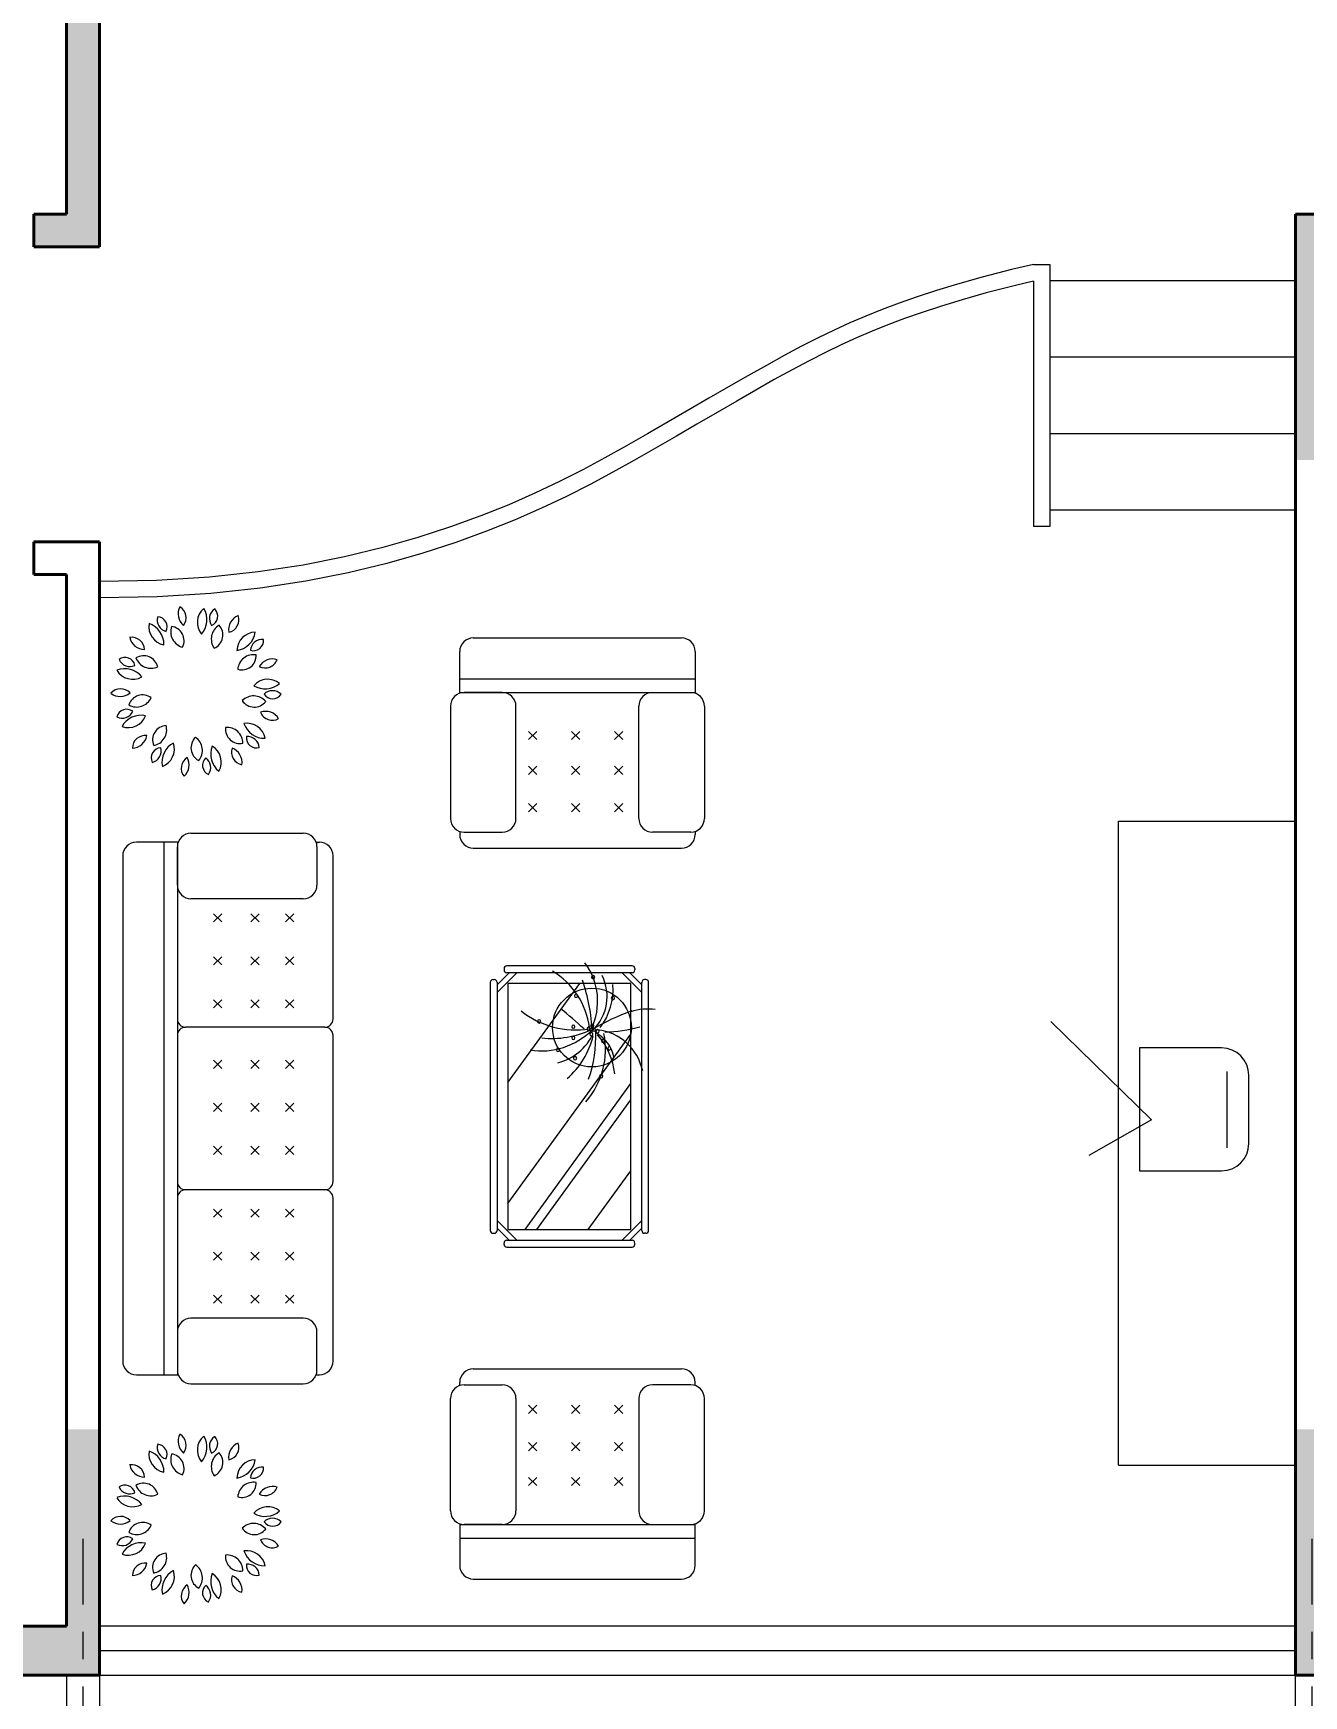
# Model space of a CAD drawing. Header units: millimetres. Extents: x 3491 to 3974, y 1583 to 1976.
# Drawn here: x 3950.15 to 3954.81, y 1953.29 to 1959.37 of the extents above; entities that cross this region are included whole.
import ezdxf

# ---------------------------------------------------------------- set-up
doc = ezdxf.new("R2010")
doc.units = ezdxf.units.MM
doc.linetypes.add('ACAD_ISO10W100', pattern=[18, 12, -3, 0, -3])
doc.layers.get('0').update_dxf_attribs({"lineweight": 5})
doc.layers.get('DEFPOINTS').update_dxf_attribs({"lineweight": 5})
for name, color, linetype, lineweight in [('cOtAs 1', 254, 'Continuous', 5), ('COTAS GRUP', 200, 'Continuous', 5), ('FURNITURE', 220, 'Continuous', 5), ('J', 7, 'Continuous', 5), ('Muro1', 162, 'Continuous', 40), ('PUB_H', 13, 'Continuous', 5), ('W', 2, 'Continuous', 5)]:
    doc.layers.add(name, color=color, linetype=linetype, lineweight=lineweight)
doc.styles.add('century', font='GOTHIC.TTF')
doc.styles.get("Standard").update_dxf_attribs({"font": 'arial.ttf'})
doc.dimstyles.new('Cotas', dxfattribs={"dimtxt": 0.05, "dimasz": 0.05, "dimexe": 0.025, "dimexo": 0, "dimgap": 0.1, "dimtad": 0, "dimtih": 1, "dimtoh": 1, "dimdec": 4, "dimzin": 1, "dimdsep": 46, "dimtxsty": 'Standard', "dimblk": 'ARCHTICK', "dimcen": 2.5, "dimclrd": 252, "dimclre": 250, "dimclrt": 3, "dimadec": 3, "dimazin": 0, "dimtfac": 1, "dimtdec": 4, "dimtmove": 0, "dimatfit": 3, "dimldrblk": 'ARCHTICK', "dimfxl": 0, "dimlwd": 0, "dimlwe": 0, "dimarcsym": 0})

# ---------------------------------------------------------------- blocks, each defined once
blk = doc.blocks.new('_Open90')
at = {"color": 0, "linetype": 'ByBlock', "lineweight": -2}
for p, q in [((-0.5, 0.5), (0, 0)), ((0, 0), (-1, 0)), ((0, 0), (-0.5, -0.5))]:
    blk.add_line(p, q, dxfattribs=at)
blk = doc.blocks.new('*D3380')
at = {"layer": 'cOtAs 1', "color": 250, "linetype": 'ACAD_ISO10W100', "lineweight": 5, "ltscale": 0.02, "transparency": 16777216}
for p, q in [((3943.3364, 1953.8604), (3943.3364, 1950.2354)), ((3962.3364, 1953.8604), (3962.3364, 1950.2354))]:
    blk.add_line(p, q, dxfattribs=at)
at = {"layer": 'cOtAs 1', "color": 252, "linetype": 'Continuous', "lineweight": 5, "ltscale": 0.02, "transparency": 16777216}
for p, q in [((3943.5364, 1950.2604), (3952.4835, 1950.2604)), ((3962.1364, 1950.2604), (3953.1893, 1950.2604))]:
    blk.add_line(p, q, dxfattribs=at)
at = {"layer": 'DEFPOINTS', "color": 0, "linetype": 'ACAD_ISO10W100', "ltscale": 0.02, "transparency": 16777216}
for p in [(3943.3364, 1953.8604), (3962.3364, 1953.8604), (3943.3364, 1950.2604)]:
    blk.add_point(p, dxfattribs=at)
at = {"layer": 'cOtAs 1', "color": 252, "linetype": 'ACAD_ISO10W100', "lineweight": 5, "ltscale": 0.02, "transparency": 16777216, "xscale": 0.2, "yscale": 0.2, "zscale": 0.2, "rotation": 180}
blk.add_blockref('_Open90', (3943.3364, 1950.2604), dxfattribs=at)
at = {"layer": 'cOtAs 1', "color": 252, "linetype": 'ACAD_ISO10W100', "lineweight": 5, "ltscale": 0.02, "transparency": 16777216, "xscale": 0.2, "yscale": 0.2, "zscale": 0.2}
blk.add_blockref('_Open90', (3962.3364, 1950.2604), dxfattribs=at)
at = {"layer": 'cOtAs 1', "color": 1, "linetype": 'ACAD_ISO10W100', "lineweight": 5, "ltscale": 0.02, "transparency": 16777216, "insert": (3952.8364, 1950.2604), "char_height": 0.2, "attachment_point": 5, "style": 'century'}
blk.add_mtext('19.00', dxfattribs=at)
blk = doc.blocks.new('_ArchTick')
at = {"layer": 'COTAS GRUP', "color": 0, "const_width": 0.15}
blk.add_lwpolyline([(-0.5, -0.5), (0.5, 0.5)], dxfattribs=at)
blk = doc.blocks.new('*D3383')
at = {"layer": 'cOtAs 1', "color": 250, "linetype": 'ACAD_ISO10W100', "lineweight": 5, "ltscale": 0.02, "transparency": 16777216}
for p, q in [((3950.3364, 1953.8604), (3950.3364, 1951.0354)), ((3954.8364, 1953.8604), (3954.8364, 1951.0354))]:
    blk.add_line(p, q, dxfattribs=at)
at = {"layer": 'cOtAs 1', "color": 252, "linetype": 'Continuous', "lineweight": 5, "ltscale": 0.02, "transparency": 16777216}
for p, q in [((3950.5364, 1951.0604), (3952.2944, 1951.0604)), ((3954.6364, 1951.0604), (3952.8784, 1951.0604))]:
    blk.add_line(p, q, dxfattribs=at)
at = {"layer": 'DEFPOINTS', "color": 0, "linetype": 'ACAD_ISO10W100', "ltscale": 0.02, "transparency": 16777216}
for p in [(3950.3364, 1953.8604), (3954.8364, 1953.8604), (3950.3364, 1951.0604)]:
    blk.add_point(p, dxfattribs=at)
at = {"layer": 'cOtAs 1', "color": 252, "linetype": 'ACAD_ISO10W100', "lineweight": 5, "ltscale": 0.02, "transparency": 16777216, "xscale": 0.2, "yscale": 0.2, "zscale": 0.2, "rotation": 180}
blk.add_blockref('_Open90', (3950.3364, 1951.0604), dxfattribs=at)
at = {"layer": 'cOtAs 1', "color": 252, "linetype": 'ACAD_ISO10W100', "lineweight": 5, "ltscale": 0.02, "transparency": 16777216, "xscale": 0.2, "yscale": 0.2, "zscale": 0.2}
blk.add_blockref('_Open90', (3954.8364, 1951.0604), dxfattribs=at)
at = {"layer": 'cOtAs 1', "color": 1, "linetype": 'ACAD_ISO10W100', "lineweight": 5, "ltscale": 0.02, "transparency": 16777216, "insert": (3952.5864, 1951.0604), "char_height": 0.2, "attachment_point": 5, "style": 'century'}
blk.add_mtext('4.50', dxfattribs=at)
blk = doc.blocks.new('*D3384')
at = {"layer": 'cOtAs 1', "color": 250, "linetype": 'ACAD_ISO10W100', "lineweight": 5, "ltscale": 0.02, "transparency": 16777216}
for p, q in [((3947.0364, 1953.8604), (3947.0364, 1951.0354)), ((3950.3364, 1953.8604), (3950.3364, 1951.0354))]:
    blk.add_line(p, q, dxfattribs=at)
at = {"layer": 'cOtAs 1', "color": 252, "linetype": 'Continuous', "lineweight": 5, "ltscale": 0.02, "transparency": 16777216}
for p, q in [((3947.2364, 1951.0604), (3948.3958, 1951.0604)), ((3950.1364, 1951.0604), (3948.977, 1951.0604))]:
    blk.add_line(p, q, dxfattribs=at)
at = {"layer": 'DEFPOINTS', "color": 0, "linetype": 'ACAD_ISO10W100', "ltscale": 0.02, "transparency": 16777216}
for p in [(3947.0364, 1953.8604), (3950.3364, 1953.8604), (3947.0364, 1951.0604)]:
    blk.add_point(p, dxfattribs=at)
at = {"layer": 'cOtAs 1', "color": 252, "linetype": 'ACAD_ISO10W100', "lineweight": 5, "ltscale": 0.02, "transparency": 16777216, "xscale": 0.2, "yscale": 0.2, "zscale": 0.2, "rotation": 180}
blk.add_blockref('_Open90', (3947.0364, 1951.0604), dxfattribs=at)
at = {"layer": 'cOtAs 1', "color": 252, "linetype": 'ACAD_ISO10W100', "lineweight": 5, "ltscale": 0.02, "transparency": 16777216, "xscale": 0.2, "yscale": 0.2, "zscale": 0.2}
blk.add_blockref('_Open90', (3950.3364, 1951.0604), dxfattribs=at)
at = {"layer": 'cOtAs 1', "color": 1, "linetype": 'ACAD_ISO10W100', "lineweight": 5, "ltscale": 0.02, "transparency": 16777216, "insert": (3948.6864, 1951.0604), "char_height": 0.2, "attachment_point": 5, "style": 'century'}
blk.add_mtext('3.30', dxfattribs=at)
blk = doc.blocks.new('A$C72CD3181')
at = {"layer": 'PUB_H'}
h = blk.add_hatch(color=256, dxfattribs=at)
h.paths.add_polyline_path([(3450, 6130), (3330, 6130), (3330, 5350), (3210, 5350), (3210, 5230), (3450, 5230)])
h.paths.add_polyline_path([(180, 5230), (900, 5230), (900, 5350), (180, 5350), (180, 5650), (0, 5650), (0, 4890), (180, 4890)])
h.paths.add_polyline_path([(180, 900), (0, 900), (0, 0), (755, 0), (755, 180), (180, 180)])
h.paths.add_polyline_path([(3450, 900), (3330, 900), (3330, 180), (2755, 180), (2755, 0), (3450, 0)])
h = blk.add_hatch(color=256, dxfattribs=at)
h.paths.add_polyline_path([(11580, 5540), (11400, 5540), (11400, 5350), (11400, 5230), (10680, 5230), (10680, 5110), (11400, 5110), (11400, 4640), (11580, 4640)])
h.paths.add_polyline_path([(7950, 5230), (8070, 5230), (8070, 5350), (7830, 5350), (7830, 4450), (7950, 4450)])
h = blk.add_hatch(color=256, dxfattribs=at)
h.paths.add_polyline_path([(11580, 900), (11400, 900), (11400, 180), (10675, 180), (10675, 0), (11580, 0)])
h.paths.add_polyline_path([(8675, 180), (7950, 180), (7950, 900), (7830, 900), (7830, 0), (8675, 0)])

msp = doc.modelspace()

# ---------------------------------------------------------------- linework, layer by layer
at = {"layer": 'FURNITURE', "linetype": 'ByBlock'}
for p, q in [((3953.8164, 1958.5275), (3953.8764, 1958.5275)), ((3953.8764, 1958.5275), (3953.8764, 1957.5675)), ((3953.8164, 1958.4659), (3953.8164, 1957.5675)), ((3954.7764, 1958.4675), (3953.8764, 1958.4675)), ((3954.7764, 1958.1875), (3953.8764, 1958.1875)), ((3954.7764, 1957.9075), (3953.8764, 1957.9075)), ((3954.7764, 1957.6275), (3953.8764, 1957.6275)), ((3953.8764, 1957.5675), (3953.8164, 1957.5675)), ((3951.7657, 1957.1596), (3952.5282, 1957.1596)), ((3951.7157, 1956.9596), (3951.7157, 1957.1096)), ((3952.5782, 1957.1096), (3952.5782, 1956.9568)), ((3951.7157, 1957.0096), (3952.5782, 1957.0096)), ((3951.7157, 1956.9596), (3952.5782, 1956.9596)), ((3951.8719, 1956.9596), (3951.7323, 1956.9596)), ((3952.4219, 1956.9596), (3952.5616, 1956.9596)), ((3951.6823, 1956.9096), (3951.6823, 1956.4985)), ((3951.9219, 1956.4985), (3951.9219, 1956.9096)), ((3952.3719, 1956.4985), (3952.3719, 1956.9096)), ((3952.6116, 1956.9096), (3952.6116, 1956.4985)), ((3951.9679, 1956.8173), (3951.9981, 1956.7872)), ((3951.9981, 1956.8173), (3951.9679, 1956.7872)), ((3952.1255, 1956.8173), (3952.1557, 1956.7872)), ((3952.1557, 1956.8173), (3952.1255, 1956.7872)), ((3952.2831, 1956.8173), (3952.3133, 1956.7872)), ((3952.3133, 1956.8173), (3952.2831, 1956.7872)), ((3951.9679, 1956.6903), (3951.9981, 1956.6601)), ((3951.9981, 1956.6903), (3951.9679, 1956.6601)), ((3952.1255, 1956.6903), (3952.1557, 1956.6601)), ((3952.1557, 1956.6903), (3952.1255, 1956.6601)), ((3952.2831, 1956.6903), (3952.3133, 1956.6601)), ((3952.3133, 1956.6903), (3952.2831, 1956.6601)), ((3951.9679, 1956.5532), (3951.9981, 1956.523)), ((3951.9981, 1956.5532), (3951.9679, 1956.523)), ((3952.1557, 1956.5532), (3952.1255, 1956.523)), ((3952.1255, 1956.5532), (3952.1557, 1956.523)), ((3952.2831, 1956.5532), (3952.3133, 1956.523)), ((3952.3133, 1956.5532), (3952.2831, 1956.523)), ((3954.1275, 1954.1306), (3954.1275, 1956.4887)), ((3954.1275, 1956.4887), (3954.7764, 1956.4887)), ((3950.6819, 1956.4115), (3950.5319, 1956.4115)), ((3950.6319, 1956.4115), (3950.6319, 1954.4615)), ((3950.6819, 1956.4115), (3950.6819, 1954.4615)), ((3950.7319, 1956.445), (3951.1431, 1956.445)), ((3951.1931, 1956.4115), (3951.2019, 1956.4115)), ((3951.7157, 1956.4485), (3951.7157, 1956.4396)), ((3951.7323, 1956.4485), (3951.8719, 1956.4485)), ((3952.5616, 1956.4485), (3952.4219, 1956.4485)), ((3952.5782, 1956.4485), (3952.5782, 1956.4396)), ((3950.4819, 1956.3615), (3950.4819, 1954.5115)), ((3950.6819, 1956.2543), (3950.6819, 1956.395)), ((3951.1931, 1956.395), (3951.1931, 1956.2543)), ((3951.2519, 1955.7634), (3951.2519, 1956.3615)), ((3951.7657, 1956.3896), (3952.5282, 1956.3896)), ((3951.1431, 1956.2043), (3950.7319, 1956.2043)), ((3950.8444, 1956.1198), (3950.8143, 1956.1499)), ((3950.8444, 1956.1499), (3950.8143, 1956.1198)), ((3950.9816, 1956.1198), (3950.9514, 1956.1499)), ((3950.9816, 1956.1499), (3950.9514, 1956.1198)), ((3951.1086, 1956.1198), (3951.0784, 1956.1499)), ((3951.1086, 1956.1499), (3951.0784, 1956.1198)), ((3950.8444, 1955.9923), (3950.8143, 1955.9622)), ((3950.8444, 1955.9622), (3950.8143, 1955.9923)), ((3950.9816, 1955.9622), (3950.9514, 1955.9923)), ((3950.9816, 1955.9923), (3950.9514, 1955.9622)), ((3951.1086, 1955.9622), (3951.0784, 1955.9923)), ((3951.1086, 1955.9923), (3951.0784, 1955.9622)), ((3951.8526, 1955.8899), (3951.8966, 1955.9339)), ((3951.8526, 1955.8616), (3951.9248, 1955.9339)), ((3951.8781, 1955.9489), (3951.8781, 1955.9439)), ((3952.347, 1955.9589), (3951.8881, 1955.9589)), ((3952.347, 1955.9339), (3951.8881, 1955.9339)), ((3952.3826, 1955.8616), (3952.3103, 1955.9339)), ((3952.3826, 1955.8899), (3952.3385, 1955.9339)), ((3952.357, 1955.9489), (3952.357, 1955.9439)), ((3951.8276, 1955.8983), (3951.8276, 1954.9895)), ((3951.8376, 1955.9083), (3951.8426, 1955.9083)), ((3951.8526, 1955.8983), (3951.8526, 1954.9895)), ((3951.8926, 1955.5313), (3952.156, 1955.8939)), ((3952.3426, 1955.8939), (3951.8926, 1955.8939)), ((3951.8926, 1955.8939), (3951.8926, 1954.9939)), ((3952.3426, 1954.9939), (3952.3426, 1955.8939)), ((3952.3826, 1954.9895), (3952.3826, 1955.8983)), ((3952.3976, 1955.9083), (3952.3926, 1955.9083)), ((3952.4076, 1954.9895), (3952.4076, 1955.8983)), ((3950.8444, 1955.8046), (3950.8143, 1955.8348)), ((3950.8444, 1955.8348), (3950.8143, 1955.8046)), ((3950.9816, 1955.8046), (3950.9514, 1955.8348)), ((3950.9816, 1955.8348), (3950.9514, 1955.8046)), ((3951.1086, 1955.8046), (3951.0784, 1955.8348)), ((3951.1086, 1955.8348), (3951.0784, 1955.8046)), ((3954.2484, 1955.3956), (3953.8808, 1955.7548)), ((3951.2219, 1955.7343), (3950.7119, 1955.7343)), ((3951.2519, 1955.1678), (3951.2519, 1955.7053)), ((3951.8926, 1955.0892), (3952.3426, 1955.7087)), ((3950.8444, 1955.6137), (3950.8143, 1955.5835)), ((3950.8444, 1955.5835), (3950.8143, 1955.6137)), ((3950.9816, 1955.6137), (3950.9514, 1955.5835)), ((3950.9816, 1955.5835), (3950.9514, 1955.6137)), ((3951.1086, 1955.6137), (3951.0784, 1955.5835)), ((3951.1086, 1955.5835), (3951.0784, 1955.6137)), ((3954.2053, 1955.6581), (3954.2053, 1955.2081)), ((3954.5053, 1955.6581), (3954.2053, 1955.6581)), ((3954.5242, 1955.5714), (3954.5242, 1955.2921)), ((3954.6053, 1955.3081), (3954.6053, 1955.5581)), ((3951.955, 1954.9939), (3952.3426, 1955.5275)), ((3950.8444, 1955.4259), (3950.8143, 1955.4561)), ((3950.8444, 1955.4561), (3950.8143, 1955.4259)), ((3950.9816, 1955.4561), (3950.9514, 1955.4259)), ((3950.9816, 1955.4259), (3950.9514, 1955.4561)), ((3951.1086, 1955.4561), (3951.0784, 1955.4259)), ((3951.1086, 1955.4259), (3951.0784, 1955.4561)), ((3951.9979, 1954.9939), (3952.3426, 1955.4684)), ((3954.2484, 1955.3956), (3954.0197, 1955.265)), ((3950.8444, 1955.2985), (3950.8143, 1955.2683)), ((3950.8444, 1955.2683), (3950.8143, 1955.2985)), ((3950.9816, 1955.2985), (3950.9514, 1955.2683)), ((3950.9816, 1955.2683), (3950.9514, 1955.2985)), ((3951.1086, 1955.2985), (3951.0784, 1955.2683)), ((3951.1086, 1955.2683), (3951.0784, 1955.2985)), ((3952.1866, 1954.9939), (3952.3426, 1955.2086)), ((3954.2053, 1955.2081), (3954.5053, 1955.2081)), ((3951.2219, 1955.1388), (3950.7119, 1955.1388)), ((3950.8444, 1955.0383), (3950.8143, 1955.0685)), ((3950.8444, 1955.0685), (3950.8143, 1955.0383)), ((3950.9816, 1955.0383), (3950.9514, 1955.0685)), ((3950.9816, 1955.0685), (3950.9514, 1955.0383)), ((3951.1086, 1955.0383), (3951.0784, 1955.0685)), ((3951.1086, 1955.0685), (3951.0784, 1955.0383)), ((3951.2519, 1954.5115), (3951.2519, 1955.1097)), ((3951.8526, 1955.0262), (3951.9248, 1954.9539)), ((3952.3826, 1955.0262), (3952.3103, 1954.9539)), ((3951.8376, 1954.9795), (3951.8426, 1954.9795)), ((3951.8526, 1954.9979), (3951.8966, 1954.9539)), ((3951.8781, 1954.9389), (3951.8781, 1954.9439)), ((3951.8881, 1954.9539), (3952.347, 1954.9539)), ((3951.8926, 1954.9939), (3952.3426, 1954.9939)), ((3952.3826, 1954.9979), (3952.3385, 1954.9539)), ((3952.357, 1954.9389), (3952.357, 1954.9439)), ((3952.3976, 1954.9795), (3952.3926, 1954.9795)), ((3950.8444, 1954.9109), (3950.8143, 1954.8807)), ((3950.8444, 1954.8807), (3950.8143, 1954.9109)), ((3950.9816, 1954.8807), (3950.9514, 1954.9109)), ((3950.9816, 1954.9109), (3950.9514, 1954.8807)), ((3951.1086, 1954.8807), (3951.0784, 1954.9109)), ((3951.1086, 1954.9109), (3951.0784, 1954.8807)), ((3951.8881, 1954.9289), (3952.347, 1954.9289)), ((3950.8444, 1954.7231), (3950.8143, 1954.7533)), ((3950.8444, 1954.7533), (3950.8143, 1954.7231)), ((3950.9816, 1954.7231), (3950.9514, 1954.7533)), ((3950.9816, 1954.7533), (3950.9514, 1954.7231)), ((3951.1086, 1954.7231), (3951.0784, 1954.7533)), ((3951.1086, 1954.7533), (3951.0784, 1954.7231)), ((3951.1431, 1954.6688), (3950.7319, 1954.6688)), ((3950.6819, 1954.6188), (3950.6819, 1954.4781)), ((3951.1931, 1954.4781), (3951.1931, 1954.6188)), ((3950.5319, 1954.4615), (3950.6848, 1954.4615)), ((3951.1931, 1954.4615), (3951.2019, 1954.4615)), ((3951.7657, 1954.4835), (3952.5282, 1954.4835)), ((3950.7319, 1954.4281), (3951.1431, 1954.4281)), ((3951.7157, 1954.4246), (3951.7157, 1954.4335)), ((3951.7323, 1954.4246), (3951.8719, 1954.4246)), ((3952.5616, 1954.4246), (3952.4219, 1954.4246)), ((3952.5782, 1954.4246), (3952.5782, 1954.4335)), ((3951.6823, 1953.9635), (3951.6823, 1954.3746)), ((3951.9219, 1954.3746), (3951.9219, 1953.9635)), ((3951.9679, 1954.3199), (3951.9981, 1954.3501)), ((3951.9981, 1954.3199), (3951.9679, 1954.3501)), ((3952.1557, 1954.3199), (3952.1255, 1954.3501)), ((3952.1255, 1954.3199), (3952.1557, 1954.3501)), ((3952.2831, 1954.3199), (3952.3133, 1954.3501)), ((3952.3133, 1954.3199), (3952.2831, 1954.3501)), ((3952.3719, 1954.3746), (3952.3719, 1953.9635)), ((3952.6116, 1953.9635), (3952.6116, 1954.3746)), ((3951.9679, 1954.1828), (3951.9981, 1954.2129)), ((3951.9981, 1954.1828), (3951.9679, 1954.2129)), ((3952.1255, 1954.1828), (3952.1557, 1954.2129)), ((3952.1557, 1954.1828), (3952.1255, 1954.2129)), ((3952.2831, 1954.1828), (3952.3133, 1954.2129)), ((3952.3133, 1954.1828), (3952.2831, 1954.2129)), ((3954.1275, 1954.1306), (3954.7764, 1954.1306)), ((3951.9679, 1954.0558), (3951.9981, 1954.0859)), ((3951.9981, 1954.0558), (3951.9679, 1954.0859)), ((3952.1255, 1954.0558), (3952.1557, 1954.0859)), ((3952.1557, 1954.0558), (3952.1255, 1954.0859)), ((3952.2831, 1954.0558), (3952.3133, 1954.0859)), ((3952.3133, 1954.0558), (3952.2831, 1954.0859)), ((3951.7157, 1953.9135), (3952.5782, 1953.9135)), ((3951.7157, 1953.9135), (3951.7157, 1953.7635)), ((3951.8719, 1953.9135), (3951.7323, 1953.9135)), ((3952.4219, 1953.9135), (3952.5616, 1953.9135)), ((3952.5782, 1953.7635), (3952.5782, 1953.9163)), ((3951.7157, 1953.8635), (3952.5782, 1953.8635)), ((3951.7657, 1953.7135), (3952.5282, 1953.7135))]:
    msp.add_line(p, q, dxfattribs=at)
for points in [[(3953.8164, 1958.5275), (3953.7366, 1958.5089), (3953.6284, 1958.481), (3953.5388, 1958.4555), (3953.4613, 1958.4315), (3953.3906, 1958.4082), (3953.3246, 1958.3853), (3953.2624, 1958.3622), (3953.2027, 1958.3384), (3953.1444, 1958.3136), (3953.0866, 1958.2872), (3953.028, 1958.2587), (3952.9676, 1958.2278), (3952.9044, 1958.1941), (3952.8386, 1958.1578), (3952.7704, 1958.1193), (3952.7001, 1958.079), (3952.628, 1958.0372), (3952.5543, 1957.9943), (3952.4793, 1957.9507), (3952.4033, 1957.9067), (3952.3263, 1957.8627), (3952.2476, 1957.8188), (3952.1662, 1957.7751), (3952.081, 1957.7319), (3951.991, 1957.6893), (3951.8952, 1957.6473), (3951.7926, 1957.6062), (3951.6822, 1957.566), (3951.563, 1957.5271), (3951.434, 1957.4902), (3951.2941, 1957.4563), (3951.1424, 1957.4265), (3950.9778, 1957.4016), (3950.7992, 1957.3826), (3950.6058, 1957.3705), (3950.3964, 1957.3663)], [(3953.8164, 1958.4659), (3953.7509, 1958.4506), (3953.6441, 1958.4231), (3953.5559, 1958.3979), (3953.4795, 1958.3743), (3953.4098, 1958.3514), (3953.3449, 1958.3289), (3953.2839, 1958.3062), (3953.2256, 1958.283), (3953.1687, 1958.2587), (3953.1121, 1958.2329), (3953.0548, 1958.205), (3952.9954, 1958.1746), (3952.933, 1958.1414), (3952.8678, 1958.1054), (3952.8001, 1958.0672), (3952.7301, 1958.027), (3952.6581, 1957.9853), (3952.5844, 1957.9425), (3952.5094, 1957.8988), (3952.4332, 1957.8547), (3952.3558, 1957.8104), (3952.2764, 1957.7661), (3952.1939, 1957.7219), (3952.1074, 1957.6781), (3952.0159, 1957.6347), (3951.9184, 1957.592), (3951.8141, 1957.5501), (3951.7018, 1957.5093), (3951.5806, 1957.4697), (3951.4493, 1957.4322), (3951.307, 1957.3977), (3951.1527, 1957.3674), (3950.9854, 1957.3421), (3950.8043, 1957.3228), (3950.6083, 1957.3106), (3950.3976, 1957.3063)]]:
    msp.add_lwpolyline(points, dxfattribs=at)
msp.add_circle((3952.2001, 1955.7329), 0.1443, dxfattribs=at)
for centre, radius, start, end in [((3950.7408, 1957.2476), 0.0559, 151.70154, 229.74057), ((3950.6669, 1957.2336), 0.0474, 322.86392, 58.57818), ((3950.8229, 1957.2158), 0.068, 130.70899, 219.10644), ((3950.71, 1957.2259), 0.0802, 318.65709, 31.15834), ((3950.8424, 1957.23), 0.0429, 123.4613, 215.43295), ((3950.7927, 1957.2393), 0.0372, 293.31145, 45.5828), ((3950.6454, 1957.2015), 0.068, 170.70899, 259.10644), ((3950.5524, 1957.1366), 0.0802, 358.65709, 71.15834), ((3950.6512, 1957.2249), 0.0429, 163.4613, 255.43295), ((3950.6071, 1957.2001), 0.0372, 333.31145, 85.5828), ((3950.7158, 1957.1821), 0.0583, 160.50355, 255.32847), ((3950.654, 1957.1494), 0.0526, 333.2488, 82.58322), ((3950.8644, 1957.1558), 0.0583, 120.50355, 215.32847), ((3950.796, 1957.1704), 0.0526, 293.2488, 42.58322), ((3950.9257, 1957.1898), 0.0559, 111.70154, 189.74057), ((3950.86, 1957.2266), 0.0474, 282.86392, 18.57818), ((3950.5144, 1957.1148), 0.0474, 2.86392, 98.57818), ((3950.5621, 1957.1731), 0.0559, 191.70154, 269.74057), ((3950.9681, 1957.1127), 0.068, 90.70899, 179.10644), ((3950.8881, 1957.193), 0.0802, 278.65709, 351.15834), ((3950.9922, 1957.1111), 0.0429, 83.4613, 175.43295), ((3950.9601, 1957.1501), 0.0372, 253.31145, 5.5828), ((3951.7657, 1957.1096), 0.05, 90, 180), ((3952.5282, 1957.1096), 0.05, 0, 90), ((3950.4902, 1957.0507), 0.0372, 13.31145, 125.5828), ((3950.508, 1957.098), 0.0429, 203.4613, 295.43295), ((3950.5587, 1957.042), 0.0526, 13.2488, 122.58322), ((3950.585, 1957.1068), 0.0583, 200.50355, 295.32847), ((3950.9613, 1957.04), 0.0583, 80.50355, 175.32847), ((3950.9183, 1957.0952), 0.0526, 253.2488, 2.58322), ((3951.0301, 1957.0267), 0.0559, 71.70154, 149.74057), ((3951.0035, 1957.0971), 0.0474, 242.86392, 338.57818), ((3950.4891, 1956.9669), 0.0802, 38.65709, 111.15834), ((3950.5186, 1957.0764), 0.068, 210.70899, 299.10644), ((3950.474, 1956.9259), 0.0474, 42.86392, 138.57818), ((3950.4731, 1957.0011), 0.0559, 231.70154, 309.74057), ((3951.013, 1956.9403), 0.068, 50.70899, 139.10644), ((3951.0033, 1957.0533), 0.0802, 238.65709, 311.15834), ((3951.0304, 1956.9236), 0.0429, 43.4613, 135.43295), ((3951.0309, 1956.9742), 0.0372, 213.31145, 325.5828), ((3951.7323, 1956.9096), 0.05, 90, 180), ((3951.8719, 1956.9096), 0.05, 0, 90), ((3952.4219, 1956.9096), 0.05, 90, 180), ((3952.5616, 1956.9096), 0.05, 0, 90), ((3950.4967, 1956.8612), 0.0372, 53.31145, 165.5828), ((3950.5547, 1956.8985), 0.0526, 53.2488, 162.58322), ((3950.5332, 1956.965), 0.0583, 240.50355, 335.32847), ((3950.9611, 1956.8891), 0.0583, 40.50355, 135.32847), ((3950.9636, 1956.9589), 0.0526, 213.2488, 322.58322), ((3950.4798, 1956.9088), 0.0429, 243.4613, 335.43295), ((3950.5496, 1956.7963), 0.0802, 78.65709, 151.15834), ((3950.5019, 1956.8991), 0.068, 250.70899, 339.10644), ((3950.6439, 1956.786), 0.0526, 93.2488, 202.58322), ((3950.5846, 1956.8231), 0.0583, 280.50354, 15.32847), ((3950.9108, 1956.8255), 0.0526, 173.2488, 282.58322), ((3950.8639, 1956.7736), 0.0583, 0.50355, 95.32847), ((3950.9367, 1956.7794), 0.068, 10.70899, 99.10644), ((3951.0019, 1956.8722), 0.0802, 198.65709, 271.15834), ((3951.0053, 1956.8346), 0.0559, 31.70154, 109.74057), ((3951.0301, 1956.9057), 0.0474, 202.86392, 298.57818), ((3950.5645, 1956.7551), 0.0474, 82.86392, 178.57818), ((3950.5154, 1956.8121), 0.0559, 271.70154, 349.74057), ((3950.7057, 1956.7044), 0.0802, 118.65709, 191.15834), ((3950.603, 1956.7525), 0.068, 290.70899, 19.10644), ((3950.7845, 1956.7572), 0.0526, 133.2488, 242.58322), ((3950.7153, 1956.7475), 0.0583, 320.50354, 55.32847), ((3950.9721, 1956.7939), 0.0372, 173.31145, 285.5828), ((3950.9393, 1956.7555), 0.0429, 3.4613, 95.43295), ((3950.6234, 1956.7201), 0.0372, 93.31145, 205.5828), ((3950.5799, 1956.7458), 0.0429, 283.4613, 15.43295), ((3950.7436, 1956.6824), 0.0474, 122.86392, 218.57818), ((3950.6693, 1956.6946), 0.0559, 311.70154, 29.74057), ((3950.8112, 1956.6935), 0.0372, 133.31145, 245.5828), ((3950.7613, 1956.6852), 0.0429, 323.4613, 55.43295), ((3950.8843, 1956.7344), 0.0802, 158.65709, 231.15834), ((3950.7748, 1956.7053), 0.068, 330.70899, 59.10644), ((3950.9275, 1956.7419), 0.0474, 162.86392, 258.57818), ((3950.8628, 1956.7035), 0.0559, 351.70154, 69.74057), ((3951.7323, 1956.4985), 0.05, 180, 270), ((3951.8719, 1956.4985), 0.05, 270, 0), ((3952.4219, 1956.4985), 0.05, 180, 270), ((3952.5616, 1956.4985), 0.05, 270, 0), ((3950.5319, 1956.3615), 0.05, 90, 180), ((3950.7319, 1956.395), 0.05, 90, 180), ((3951.1431, 1956.395), 0.05, 0, 90), ((3951.2019, 1956.3615), 0.05, 0, 90), ((3951.7657, 1956.4396), 0.05, 180, 270), ((3952.5282, 1956.4396), 0.05, 270, 0), ((3950.7319, 1956.2543), 0.05, 180, 270), ((3951.1431, 1956.2543), 0.05, 270, 0), ((3951.8881, 1955.9489), 0.01, 90, 180), ((3951.8881, 1955.9439), 0.01, 180, 270), ((3951.9066, 1955.694), 0.2873, 7.86221, 58.68495), ((3951.9866, 1955.8297), 0.2344, 334.23674, 36.67687), ((3952.2044, 1955.9175), 0.006, 90, 270), ((3952.2044, 1955.9175), 0.006, 270, 90), ((3952.0869, 1955.8463), 0.1688, 314.08983, 27.00914), ((3952.347, 1955.9489), 0.01, 0, 90), ((3952.347, 1955.9439), 0.01, 270, 0), ((3951.8376, 1955.8983), 0.01, 90, 180), ((3951.8426, 1955.8983), 0.01, 0, 90), ((3951.5594, 1955.6924), 0.6422, 2.17563, 19.4751), ((3952.0447, 1955.8733), 0.2328, 323.04416, 4.12594), ((3952.3926, 1955.8983), 0.01, 90, 180), ((3952.3976, 1955.8983), 0.01, 0, 90), ((3950.9579, 1954.4119), 1.79, 47.3201, 50.95123), ((3952.1417, 1955.8488), 0.006, 90, 270), ((3952.1417, 1955.8488), 0.006, 270, 90), ((3952.2769, 1955.8406), 0.006, 90, 270), ((3952.2769, 1955.8406), 0.006, 270, 90), ((3952.4072, 1955.5814), 0.2193, 83.51862, 107.05436), ((3950.7119, 1955.7643), 0.03, 180, 270), ((3951.2219, 1955.7643), 0.03, 270, 0), ((3952.1417, 1956.0492), 0.3252, 231.76672, 278.75042), ((3952.0064, 1955.7553), 0.006, 90, 270), ((3952.0064, 1955.7553), 0.006, 270, 90), ((3952.1318, 1955.7361), 0.006, 90, 270), ((3952.1318, 1955.7361), 0.006, 270, 90), ((3952.2011, 1955.7388), 0.006, 90, 270), ((3952.6186, 1955.0306), 0.8104, 109.63899, 121.01272), ((3952.2011, 1955.7388), 0.006, 270, 90), ((3952.2397, 1956.2066), 0.4899, 270.88949, 286.14388), ((3950.7119, 1955.7043), 0.03, 90, 180), ((3951.2219, 1955.7043), 0.03, 0, 90), ((3952.0158, 1955.9071), 0.2597, 260.62378, 315.51394), ((3952.0522, 1956.0385), 0.3455, 264.03628, 294.91124), ((3952.0306, 1955.7891), 0.1904, 283.70466, 335.90442), ((3951.9206, 1955.7688), 0.2913, 310.22337, 346.95476), ((3952.1318, 1955.6948), 0.006, 90, 270), ((3952.1318, 1955.6948), 0.006, 270, 90), ((3951.9569, 1955.6532), 0.2928, 319.01847, 11.44845), ((3952.1879, 1955.7278), 0.006, 90, 270), ((3952.1879, 1955.7278), 0.006, 270, 90), ((3951.7121, 1955.7049), 0.5024, 341.271, 1.67144), ((3952.1978, 1955.7086), 0.006, 90, 270), ((3952.1978, 1955.7086), 0.006, 270, 90), ((3952.2077, 1955.7251), 0.006, 90, 270), ((3952.2077, 1955.7251), 0.006, 270, 90), ((3952.2208, 1955.7196), 0.006, 90, 270), ((3952.1566, 1955.6009), 0.1262, 11.54208, 61.10988), ((3952.2208, 1955.7196), 0.006, 270, 90), ((3952.1974, 1955.5339), 0.1926, 11.97164, 83.00955), ((3952.0262, 1955.5352), 0.2588, 6.1376, 41.2419), ((3952.2407, 1955.6838), 0.006, 90, 270), ((3952.2407, 1955.6838), 0.006, 270, 90), ((3952.0757, 1955.6508), 0.006, 90, 270), ((3952.0757, 1955.6508), 0.006, 270, 90), ((3952.1384, 1955.6206), 0.006, 90, 270), ((3952.1384, 1955.6206), 0.006, 270, 90), ((3952.2637, 1955.6563), 0.006, 90, 270), ((3952.2637, 1955.6563), 0.006, 270, 90), ((3954.5053, 1955.5581), 0.1, 0, 90), ((3952.2341, 1955.5546), 0.006, 90, 270), ((3952.2341, 1955.5546), 0.006, 270, 90), ((3954.5053, 1955.3081), 0.1, 270, 0), ((3950.7119, 1955.1688), 0.03, 180, 270), ((3950.7119, 1955.1088), 0.03, 90, 180), ((3951.2219, 1955.1688), 0.03, 270, 0), ((3951.2219, 1955.1088), 0.03, 0, 90), ((3951.8376, 1954.9895), 0.01, 180, 270), ((3951.8426, 1954.9895), 0.01, 270, 0), ((3951.8881, 1954.9439), 0.01, 90, 180), ((3952.347, 1954.9439), 0.01, 0, 90), ((3952.3926, 1954.9895), 0.01, 180, 270), ((3952.3976, 1954.9895), 0.01, 270, 0), ((3951.8881, 1954.9389), 0.01, 180, 270), ((3952.347, 1954.9389), 0.01, 270, 0), ((3950.7319, 1954.6188), 0.05, 90, 180), ((3951.1431, 1954.6188), 0.05, 0, 90), ((3950.5319, 1954.5115), 0.05, 180, 270), ((3950.7319, 1954.4781), 0.05, 180, 270), ((3951.1431, 1954.4781), 0.05, 270, 0), ((3951.2019, 1954.5115), 0.05, 270, 0), ((3951.7657, 1954.4335), 0.05, 90, 180), ((3952.5282, 1954.4335), 0.05, 0, 90), ((3951.7323, 1954.3746), 0.05, 90, 180), ((3951.8719, 1954.3746), 0.05, 0, 90), ((3952.4219, 1954.3746), 0.05, 90, 180), ((3952.5616, 1954.3746), 0.05, 0, 90), ((3950.7408, 1954.2174), 0.0559, 151.70154, 229.74057), ((3950.6669, 1954.2034), 0.0474, 322.86392, 58.57818), ((3950.8229, 1954.1856), 0.068, 130.70899, 219.10644), ((3950.71, 1954.1956), 0.0802, 318.65709, 31.15834), ((3950.8424, 1954.1998), 0.0429, 123.4613, 215.43295), ((3950.7927, 1954.2091), 0.0372, 293.31145, 45.5828), ((3950.6454, 1954.1713), 0.068, 170.70899, 259.10644), ((3950.5524, 1954.1064), 0.0802, 358.65709, 71.15834), ((3950.6512, 1954.1947), 0.0429, 163.4613, 255.43295), ((3950.6071, 1954.1698), 0.0372, 333.31145, 85.5828), ((3950.7158, 1954.1519), 0.0583, 160.50355, 255.32847), ((3950.654, 1954.1192), 0.0526, 333.2488, 82.58322), ((3950.8644, 1954.1255), 0.0583, 120.50355, 215.32847), ((3950.796, 1954.1401), 0.0526, 293.2488, 42.58322), ((3950.9257, 1954.1596), 0.0559, 111.70154, 189.74057), ((3950.86, 1954.1964), 0.0474, 282.86392, 18.57818), ((3950.5144, 1954.0846), 0.0474, 2.86392, 98.57818), ((3950.5621, 1954.1428), 0.0559, 191.70154, 269.74057), ((3950.9681, 1954.0824), 0.068, 90.70899, 179.10644), ((3950.8881, 1954.1627), 0.0802, 278.65709, 351.15834), ((3950.9922, 1954.0808), 0.0429, 83.4613, 175.43295), ((3950.9601, 1954.1199), 0.0372, 253.31145, 5.5828), ((3950.4902, 1954.0205), 0.0372, 13.31145, 125.5828), ((3950.508, 1954.0678), 0.0429, 203.4613, 295.43295), ((3950.5587, 1954.0118), 0.0526, 13.2488, 122.58322), ((3950.585, 1954.0766), 0.0583, 200.50355, 295.32847), ((3950.9613, 1954.0098), 0.0583, 80.50355, 175.32847), ((3950.9183, 1954.0649), 0.0526, 253.2488, 2.58322), ((3951.0301, 1953.9965), 0.0559, 71.70154, 149.74057), ((3951.0035, 1954.0668), 0.0474, 242.86392, 338.57818), ((3950.4891, 1953.9367), 0.0802, 38.65709, 111.15834), ((3950.5186, 1954.0462), 0.068, 210.70899, 299.10644), ((3951.013, 1953.9101), 0.068, 50.70899, 139.10644), ((3950.474, 1953.8956), 0.0474, 42.86392, 138.57818), ((3950.4731, 1953.9709), 0.0559, 231.70154, 309.74057), ((3950.5547, 1953.8683), 0.0526, 53.2488, 162.58322), ((3950.5332, 1953.9348), 0.0583, 240.50355, 335.32847), ((3950.9611, 1953.8589), 0.0583, 40.50355, 135.32847), ((3951.0033, 1954.0231), 0.0802, 238.65709, 311.15834), ((3951.0304, 1953.8934), 0.0429, 43.4613, 135.43295), ((3951.0309, 1953.9439), 0.0372, 213.31145, 325.5828), ((3951.7323, 1953.9635), 0.05, 180, 270), ((3951.8719, 1953.9635), 0.05, 270, 0), ((3952.4219, 1953.9635), 0.05, 180, 270), ((3952.5616, 1953.9635), 0.05, 270, 0), ((3950.4967, 1953.8309), 0.0372, 53.31145, 165.5828), ((3950.4798, 1953.8786), 0.0429, 243.4613, 335.43295), ((3950.9636, 1953.9287), 0.0526, 213.2488, 322.58322), ((3951.0053, 1953.8044), 0.0559, 31.70154, 109.74057), ((3951.0301, 1953.8754), 0.0474, 202.86392, 298.57818), ((3950.5496, 1953.766), 0.0802, 78.65709, 151.15834), ((3950.5019, 1953.8689), 0.068, 250.70899, 339.10644), ((3950.6439, 1953.7558), 0.0526, 93.2488, 202.58322), ((3950.5846, 1953.7929), 0.0583, 280.50354, 15.32847), ((3950.9108, 1953.7952), 0.0526, 173.2488, 282.58322), ((3950.8639, 1953.7433), 0.0583, 0.50355, 95.32847), ((3950.9367, 1953.7492), 0.068, 10.70899, 99.10644), ((3951.0019, 1953.842), 0.0802, 198.65709, 271.15834), ((3950.5645, 1953.7249), 0.0474, 82.86392, 178.57818), ((3950.5154, 1953.7819), 0.0559, 271.70154, 349.74057), ((3950.6234, 1953.6899), 0.0372, 93.31145, 205.5828), ((3950.5799, 1953.7156), 0.0429, 283.4613, 15.43295), ((3950.7057, 1953.6742), 0.0802, 118.65709, 191.15834), ((3950.603, 1953.7223), 0.068, 290.70899, 19.10644), ((3950.7845, 1953.7269), 0.0526, 133.2488, 242.58322), ((3950.7153, 1953.7173), 0.0583, 320.50354, 55.32847), ((3950.8843, 1953.7042), 0.0802, 158.65709, 231.15834), ((3950.7748, 1953.675), 0.068, 330.70899, 59.10644), ((3950.9275, 1953.7117), 0.0474, 162.86392, 258.57818), ((3950.8628, 1953.6732), 0.0559, 351.70154, 69.74057), ((3950.9721, 1953.7636), 0.0372, 173.31145, 285.5828), ((3950.9393, 1953.7252), 0.0429, 3.4613, 95.43295), ((3951.7657, 1953.7635), 0.05, 180, 270), ((3952.5282, 1953.7635), 0.05, 270, 0), ((3950.7436, 1953.6522), 0.0474, 122.86392, 218.57818), ((3950.6693, 1953.6643), 0.0559, 311.70154, 29.74057), ((3950.8112, 1953.6633), 0.0372, 133.31145, 245.5828), ((3950.7613, 1953.655), 0.0429, 323.4613, 55.43295)]:
    msp.add_arc(centre, radius, start, end, dxfattribs=at)
at = {"layer": 'Muro1'}
for points in [[(3950.2764, 1958.7115), (3950.2764, 1961.8615)], [(3950.3964, 1958.5915), (3950.3964, 1961.8615)], [(3950.1564, 1958.7115), (3950.2764, 1958.7115)], [(3950.1564, 1958.7115), (3950.1564, 1958.5915)], [(3954.7764, 1958.7115), (3954.7764, 1953.3615)], [(3955.0164, 1958.7115), (3954.7764, 1958.7115)], [(3950.1564, 1958.5915), (3950.3964, 1958.5915)], [(3950.1564, 1957.5115), (3950.3964, 1957.5115)], [(3950.1564, 1957.3915), (3950.1564, 1957.5115)], [(3950.3964, 1957.5115), (3950.3964, 1953.3615)], [(3950.1564, 1957.3915), (3950.2764, 1957.3915)], [(3950.2764, 1957.3915), (3950.2764, 1953.5415)], [(3950.2764, 1953.5415), (3949.7014, 1953.5415)], [(3949.7014, 1953.3615), (3950.3964, 1953.3615)], [(3954.7764, 1953.3615), (3955.6214, 1953.3615)]]:
    msp.add_lwpolyline(points, dxfattribs=at)
at = {"layer": 'W'}
for p, q in [((3954.7764, 1953.5415), (3950.3964, 1953.5415)), ((3950.3964, 1953.4515), (3954.7764, 1953.4515)), ((3950.2764, 1953.3615), (3950.2764, 1951.9302)), ((3950.3964, 1953.3615), (3954.7764, 1953.3615)), ((3950.3964, 1953.3615), (3950.3964, 1952.0502)), ((3954.7764, 1952.0502), (3954.7764, 1953.3615))]:
    msp.add_line(p, q, dxfattribs=at)

# ---------------------------------------------------------------- block references
at = {"layer": 'J', "xscale": 0.001, "yscale": 0.001, "zscale": 0.001}
msp.add_blockref('A$C72CD3181', (3946.9464, 1953.3615), dxfattribs=at)

# ---------------------------------------------------------------- texts
at = {"layer": 'FURNITURE', "linetype": 'ByBlock', "text_generation_flag": 4, "width": 0.8}
msp.add_text('客厅', height=0.000056, rotation=180, dxfattribs=at).set_placement((3953.0633, 1956.6133))
at = {"layer": 'FURNITURE', "linetype": 'ByBlock', "text_generation_flag": 4, "width": 0.8, "flags": 9}
for tag, p, s in [('XSIZE', (3952.1469, 1957.1596), '929'), ('YSIZE', (3952.1469, 1957.1596), '770'), ('XSIZE', (3950.7497, 1956.9689), '4451'), ('YSIZE', (3950.7497, 1956.9689), '4437'), ('XSIZE', (3950.4819, 1955.4365), '2017'), ('YSIZE', (3950.4819, 1955.4365), '770'), ('YSIZE', (3954.2053, 1955.4331), '724'), ('XSIZE', (3954.2053, 1955.4331), '546'), ('XSIZE', (3954.2053, 1955.4331), '546'), ('YSIZE', (3954.2053, 1955.4331), '724'), ('XSIZE', (3952.1142, 1955.4252), '1041'), ('YSIZE', (3952.1142, 1955.4252), '604'), ('XSIZE', (3954.3553, 1955.2081), '546'), ('YSIZE', (3954.3553, 1955.2081), '724'), ('XSIZE', (3950.7497, 1953.9387), '4451'), ('YSIZE', (3950.7497, 1953.9387), '4437'), ('XSIZE', (3952.1469, 1953.7135), '929'), ('YSIZE', (3952.1469, 1953.7135), '770')]:
    msp.add_attdef(tag, p, s, height=0.000056, rotation=180, dxfattribs=at)

# ---------------------------------------------------------------- dimensions: what is measured, and where the dimension line sits
at = {"layer": 'cOtAs 1', "linetype": 'ACAD_ISO10W100', "lineweight": 5, "ltscale": 0.02}
dim = msp.add_aligned_dim(p1=(3962.3364, 1953.8604), p2=(3943.3364, 1953.8604), distance=3.6, dimstyle='Cotas', override={"dimtxt": 0.2, "dimasz": 0.2, "dimgap": 0.03, "dimdec": 2, "dimtxsty": 'century', "dimblk1": 'Open90', "dimblk2": 'Open90', "dimsah": 1, "dimclrt": 1, "dimlwd": 5, "dimlwe": 5}, dxfattribs=at)
dim.commit()
dim.dimension.update_dxf_attribs({"geometry": '*D3380', "text_midpoint": (3952.8364, 1950.2604)})
for base, p1, p2, picture, middle in [((3947.0364, 1951.0604), (3950.3364, 1953.8604), (3947.0364, 1953.8604), '*D3384', (3948.6864, 1951.0604)), ((3950.3364, 1951.0604), (3954.8364, 1953.8604), (3950.3364, 1953.8604), '*D3383', (3952.5864, 1951.0604))]:
    dim = msp.add_linear_dim(base=base, p1=p1, p2=p2, dimstyle='Cotas', override={"dimtxt": 0.2, "dimasz": 0.2, "dimgap": 0.03, "dimdec": 2, "dimtxsty": 'century', "dimblk1": 'Open90', "dimblk2": 'Open90', "dimsah": 1, "dimclrt": 1, "dimlwd": 5, "dimlwe": 5}, dxfattribs=at)
    dim.commit()
    dim.dimension.update_dxf_attribs({"geometry": picture, "text_midpoint": middle})

doc.saveas('drawing.dxf')
